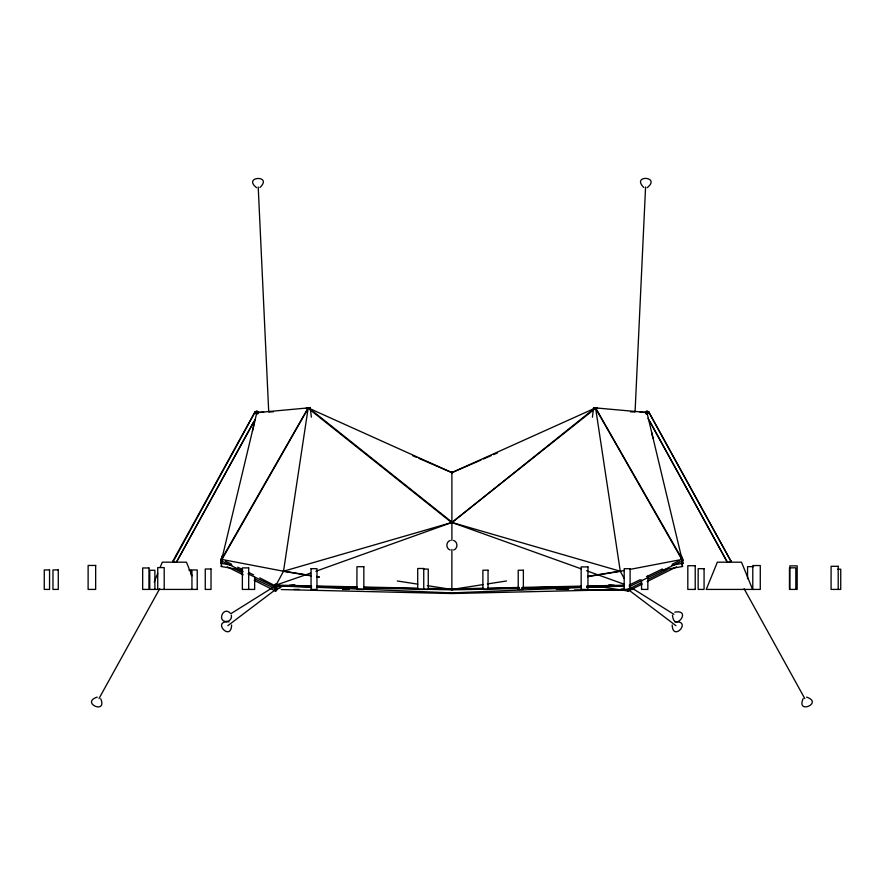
<?xml version="1.0" encoding="UTF-8"?>
<svg xmlns="http://www.w3.org/2000/svg" width="885" height="885" viewBox="0 0 885 885"><rect width="100%" height="100%" fill="white"/><g stroke="black" fill="none" stroke-linecap="round" stroke-linejoin="round"><path stroke-width="1.33" d="M280.888 587.474L275.766 589.875L275.777 589.001L254.946 579.022M574.376 589.93L628.04 589.93L628.096 589.244M628.096 589.521L641.492 582.695M452.18 471.771L451.649 473.486L452.135 471.738L451.693 472.9L452.246 472.446M483.531 588.237L451.881 588.923L451.848 589.742L451.892 549.386M635.065 411.824L645.574 186.978M452.113 472.236C452.346 475.4 451.571 470.234 451.737 472.734M729.561 562.417L731.032 561.322L648.561 411.746C647.886 413.815 646.437 411.016 647.024 412.122M428.506 588.414L451.903 588.923L451.881 589.875L519.34 588.47M257.037 411.879L256.639 413.428M451.936 589.819L363.801 588.027M592.43 417.222L593.569 407.631L597.629 408.129L593.569 407.708M258.265 413.538C255.876 413.881 257.225 410.319 256.827 412.631L308.19 407.908L283.51 571.234L275.744 585.627L231.007 613.604M221.029 563.325L222.4 555.526L221.007 563.303L231.848 565.261M221.715 561.721L221.228 566.489L241.251 570.017M681.428 559.298L682.578 559.043L681.881 560.094M310.192 407.598L306.166 408.129L310.215 407.631L311.354 417.156M174.223 562.417L172.752 561.322L255.157 411.602L257.679 412.819M173.139 561.721L255.234 411.746L256.661 412.233M252.413 431.227L254.592 421.857M308.555 408.018L307.991 408.018L308.566 407.897M451.682 522.604L594.709 408.992M648.561 411.746L647.344 412.012A1.56 0.597 23.4 0 0 645.508 412.122A1.56 0.597 23.4 0 0 647.355 413.395L648.561 411.779L646.703 412.1M728.576 562.373L731.032 561.3L730.534 561.809M256.506 413.97L221.737 559.42L283.51 571.234L451.892 522.471L620.274 571.234L624.301 570.471M646.526 412.886L647.554 412.465L645.53 413.538M672.489 615.119C673.939 633.04 692.811 609.024 674.768 612.132M221.681 565.371L221.261 566.477M672.169 625.009C672.843 642.51 692.601 620.285 674.857 621.901M256.738 412.521L255.433 411.945M451.682 473.442L451.947 472.8M154.222 581.998L157.751 573.325M160.262 567.13L162.276 562.185L186.447 562.185L191.979 575.803M253.718 421.813L176.624 561.853L255.101 419.545M98.998 698.542L159.687 588.724M221.56 559.331L308.279 407.675M221.903 559.519L307.681 409.18M451.992 522.548L595.406 407.664M681.561 559.375L682.589 559.243L681.904 559.729M803.204 698.575C795.681 714.969 823.902 702.933 806.545 697.103M451.781 472.324L452.091 472.347M451.627 522.238L451.892 522.769L310.148 409.844M595.218 407.897L595.948 407.786M619.898 571.234L620.639 571.124M620.584 571.29L587.585 576.677M222.124 559.973L221.15 559.165L222.356 559.298M227.854 625.662L275.744 589.421M662.279 570.062L682.556 566.489L681.926 560.979M671.947 565.261L682.755 563.325L682.589 560.437M221.692 561.831L221.692 563.17M646.105 412.819L646.824 412.388M648.838 579.022L667.179 569.84M628.815 590.737L642.267 584.011M647.156 581.567L676.516 566.876M283.156 571.124L311.277 575.571M283.842 571.356L311.277 575.881M629.268 585.029L640.32 579.664M646.459 576.688L662.411 568.955M672.235 564.188L679.603 560.614M630.009 586.312L682.789 560.703M419.036 458.43L451.892 472.612L595.594 407.908L647.046 412.521M730.048 561.566L730.999 561.278M259.958 187.52C273.266 174.732 242.059 176.203 256.55 187.686M308.19 407.908L451.892 472.612L480.953 460.067M483.487 458.972L491.064 455.698M493.587 454.613L497.381 452.976M453.596 550.016C458.065 548.711 457.999 541.675 453.518 540.447M450.266 540.447C445.786 541.675 445.73 548.711 450.188 550.016M310.712 573.082L275.722 585.173L275.711 586.069L259.781 577.883M315.89 571.234L451.892 522.471L581.412 568.911M595.66 408.04L682.224 559.331M647.2 187.697C661.471 176.17 630.861 174.533 643.793 187.509M681.904 562.783L682.379 562.307L681.915 563.214M257.126 412.93L256.816 412.31L256.573 412.841M629.678 569.442L682.047 559.42L646.957 412.631M587.574 576.367L620.274 571.091M483.298 584.565L451.837 589.476L427.311 585.627M487.392 583.934L506.508 580.98M275.866 587.164A1.538 0.985 82.3 0 0 276.54 584.852A1.538 0.985 82.3 0 0 274.826 584.852A1.538 0.985 82.3 0 0 275.866 587.164L283.974 586.069M289.384 585.339L294.793 584.598M681.904 562.207L681.35 555.514L682.468 559.707M581.257 587.552L451.892 592.895L317.029 587.33M586.755 587.33L623.914 585.793L586.755 586.512M258.143 412.421L263.664 412.2M269.184 411.979L273.332 411.813M226.516 621.425C229.713 621.735 232.257 618.095 231.306 615.119M226.66 621.535C216.703 621.646 223.241 605.971 230.166 613.073M621.159 589.587L451.892 593.536L281.242 589.554M487.657 588.149L519.318 587.463M522.062 587.408L581.246 586.135M586.744 586.014L623.903 585.206M483.542 588.746L451.892 589.421L428.495 588.923M487.668 588.658L519.329 587.972M522.073 587.917L581.257 586.633M522.084 588.414L581.268 587.142M586.766 587.02L623.925 586.213M695.212 565.725L687.822 565.725L687.811 589.421L695.212 589.421M838.195 566.3L831.092 566.3L831.081 589.421L840.739 589.421L840.75 569.221L837.664 569.221M753.489 566.643L747.571 566.643L747.559 578.702M248.685 567.882L242.379 567.882L242.368 589.421L254.648 589.421L254.659 577.086M311.066 568.679L316.974 568.679L316.985 589.421L311.066 589.421M423.373 569.077L428.263 569.077L428.274 589.421L417.72 589.421L417.709 568.48L423.738 568.48L423.749 589.421M188.859 569.995L191.248 569.995L191.26 575.184M621.159 588.923L623.914 588.923M197.521 589.421L149.764 589.421L149.753 570.272L154.886 570.272L154.897 589.421M293.931 589.421L299.019 589.421M342.473 589.421L349.166 589.421M556.344 589.421L568.568 589.421M630.629 589.421L634.324 589.421M641.559 589.421L647.842 589.421L647.853 576.002M275.755 585.118L311.531 585.892M317.04 586.014L356.943 586.877M363.823 587.02L417.499 588.182M311.52 586.401L275.744 585.627L311.52 587.098M317.029 586.512L356.932 587.375M363.812 587.529L417.488 588.68M275.733 586.124L311.509 586.899M317.018 587.02L356.92 587.883M97.239 697.103C80.093 702.624 107.55 715.146 100.746 698.763M630.452 411.813L634.6 411.979M640.12 412.2L645.641 412.421M608.991 584.598L614.4 585.339M618.46 585.881L623.87 586.611M681.915 561.787L682.755 563.325M598.017 586.401L627.896 590.992M397.276 580.98L417.753 584.144M316.565 576.434L319.208 576.854M316.565 576.732L319.208 577.164M221.681 559.696L221.239 559.198L222.223 559.375M682.523 566.477L681.859 564.387M586.6 570.77L624.157 584.233M412.72 455.698L416.514 457.335M173.748 561.566L172.863 561.267L175.208 562.373M228.938 621.901C211.139 620.352 230.985 642.455 231.616 625.009M225.421 561.212L231.549 564.188M237.689 567.163L242.601 569.542M248.74 572.529L253.652 574.907M220.996 560.703L243.087 571.422M247.999 573.812L275.003 586.91M235.388 569.232L242.722 572.905M227.279 566.876L243.176 574.83M254.183 580.339L274.969 590.737M629.191 586.346L673.928 614.323M629.135 590.251L675.93 625.662M308.378 407.664L452.08 522.238M596.103 409.191L681.881 559.519M646.747 411.879L646.725 411.669A1.604 0.62 23.1 0 1 648.495 412.875M744.097 588.724L804.786 698.542M648.019 418.339L727.16 561.853L650.066 421.813M648.628 411.625L731.032 561.322M624.157 578.436L620.274 571.234L595.793 409.268M752.582 589.421L741.508 562.185L717.348 562.185L706.263 589.421L760.27 589.421L760.281 565.548L752.792 565.548L752.781 589.421M651.681 432.577L652.931 437.931M258.21 186.978L268.719 411.824M838.206 566.3L838.206 589.421M795.825 589.421L795.825 567.827L789.475 567.827L789.464 589.421L797.164 589.421L797.186 565.88L789.851 565.88L789.84 589.421M695.223 565.725L695.223 589.421M641.548 580.029L641.548 589.421M451.892 472.612L451.892 540.425M311.055 568.679L311.055 589.421M248.696 567.882L248.696 589.421M197.233 589.421L197.233 569.962L191.945 569.962L191.945 589.421M164.201 589.421L164.201 567.595L157.74 567.595L157.729 589.421M255.433 413.306A1.56 0.597 -23.4 0 1 256.473 412.133A1.56 0.597 -23.4 0 1 258.243 411.99A1.56 0.597 -23.4 0 1 257.092 413.173M256.351 411.99A1.604 0.62 -23.1 0 1 257.966 411.658A1.604 0.62 -23.1 0 1 258.011 412.399M255.334 413.173A1.604 0.62 -23.1 0 1 255.334 412.808M647.289 412.122A1.56 0.597 23.4 0 1 648.251 413.395M645.585 412.156A1.604 0.62 23.1 0 1 646.681 411.713M255.754 413.339A1.283 1.283 0 0 1 256.584 411.37A1.283 1.283 0 0 1 258.088 412.875A1.283 1.283 0 0 1 256.119 413.704M255.5 412.709A1.283 1.283 0 0 1 256.827 411.193A1.283 1.283 0 0 1 258 412.83M645.829 412.012A1.283 1.283 0 0 1 647.433 411.259A1.283 1.283 0 0 1 648.262 412.83M276.728 590.007A1.571 0.996 81.3 0 1 275.655 590.948A1.571 0.996 81.3 0 1 274.726 589.322A1.571 0.996 81.3 0 1 275.512 587.872M276.264 588.215A1.571 0.996 81.3 0 1 276.673 589.001M629.047 589.001A1.571 0.996 -81.3 0 1 628.228 590.903A1.571 0.996 -81.3 0 1 627.056 590.007M681.129 558.911A1.493 0.741 64.1 0 1 682.003 558.192A1.493 0.741 64.1 0 1 682.988 560.183A1.493 0.741 64.1 0 1 681.915 560.493M221.67 563.867A1.538 0.763 -63.4 0 1 220.962 563.225A1.538 0.763 -63.4 0 1 221.704 561.499M276.452 588.071A1.538 0.763 -63.4 0 1 276.186 590.162A1.538 0.763 -63.4 0 1 274.793 590.383A1.538 0.763 -63.4 0 1 275.81 588.171M221.681 560.648A1.493 0.741 -64.1 0 1 220.807 560.26A1.493 0.741 -64.1 0 1 221.471 558.479A1.493 0.741 -64.1 0 1 222.566 558.269M681.881 561.322A1.538 0.763 63.4 0 1 682.822 563.214A1.538 0.763 63.4 0 1 681.926 563.756M628.981 589.819A1.538 0.763 63.4 0 1 628.339 590.804A1.538 0.763 63.4 0 1 627.144 589.167M95.657 565.449L88.135 565.449L88.113 589.421L95.657 589.421L95.668 565.449M363.835 566.71L356.943 566.71L356.92 589.421L363.835 589.421L363.846 566.71M587.961 566.909L581.168 566.909L581.157 589.421L587.961 589.421L587.972 566.909M148.945 567.96L142.673 567.96L142.662 589.421L148.945 589.421L148.968 567.96M630.098 568.701L624.19 568.701L624.179 589.421L630.098 589.421L630.109 568.701M704.073 568.69L698.165 568.69L698.154 589.421L704.073 589.421L704.084 568.69M211.017 569L205.265 569L205.254 589.421L211.017 589.421L211.028 569M49.549 569.94L44.261 569.94L44.25 589.421L49.549 589.421L49.56 569.94M58.277 569.918L52.978 569.918L52.967 589.421L58.277 589.421L58.288 569.918M488.044 570.217L482.889 570.217L482.878 589.421L488.044 589.421L488.044 570.217M523.367 570.217L518.223 570.217L518.212 589.421L523.367 589.421L523.378 570.217M646.315 413.749A1.283 1.283 0 0 0 648.24 412.631A1.283 1.283 0 0 0 646.315 411.514A1.283 1.283 0 0 0 646.315 413.749M275.954 586.622A1.493 0.741 -64.1 0 0 276.419 584.299A1.493 0.741 -64.1 0 0 274.848 585.958A1.493 0.741 -64.1 0 0 275.954 586.622"/></g></svg>
